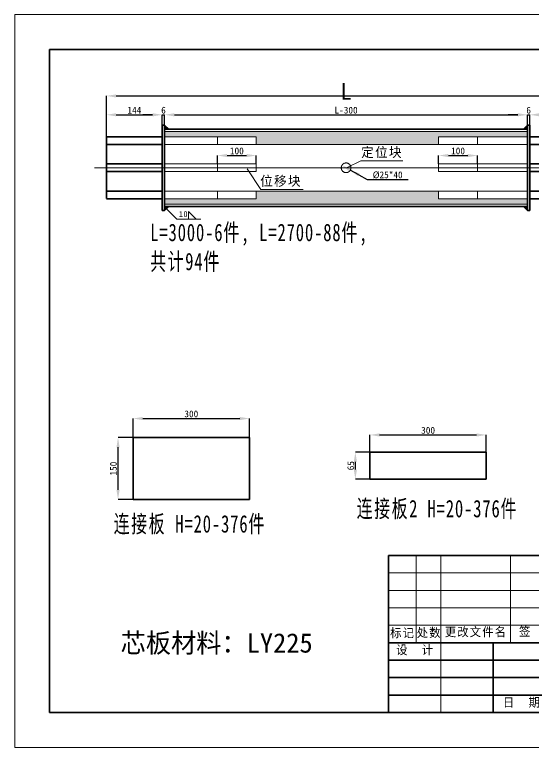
# Model space of a CAD drawing. Header units: metres. Extents: x -1336 to 1336, y -945 to 945.
# Drawn here: x -1336 to 0, y -945 to 945 of the extents above; entities that cross this region are included whole.
import ezdxf

# ---------------------------------------------------------------- set-up
doc = ezdxf.new("R2010")
doc.units = ezdxf.units.M
doc.linetypes.add('点画线', pattern=[162, 108, 18, 18, 18, 0])
doc.linetypes.add('虚线', pattern=[18, 9, 9, 0])
for name, color, linetype, lineweight in [('中心线层', 1, '点画线', 18), ('剖面线层', 4, 'Continuous', 18), ('尺寸线层', 3, 'Continuous', 18), ('粗实线层', 7, 'Continuous', 35), ('细实线层', 7, 'Continuous', 18), ('虚线层', 6, '虚线', 18)]:
    doc.layers.add(name, color=color, linetype=linetype, lineweight=lineweight)
doc.dimstyles.new('CUSTOM_DIMSTYLE', dxfattribs={"dimscale": 5, "dimtxt": 3.5, "dimasz": 5, "dimexe": 1.25, "dimexo": 0, "dimtad": 1, "dimcen": 2.5, "dimclrd": 3, "dimadec": 3, "dimazin": 3, "dimtfac": 1, "dimtmove": 0, "dimatfit": 3})

# ---------------------------------------------------------------- blocks, each defined once
blk = doc.blocks.new('图框')
at = {"layer": '粗实线层'}
for p, q in [((90, 1800), (90, 90)), ((2583, 1800), (90, 1800)), ((90, 90), (2583, 90))]:
    blk.add_line(p, q, dxfattribs=at)
at = {"layer": '细实线层'}
for p, q in [((0, 1890), (0, 0)), ((2673, 1890), (0, 1890)), ((0, 0), (2673, 0))]:
    blk.add_line(p, q, dxfattribs=at)
blk = doc.blocks.new('_CLOSEDFILLED')
at = {"color": 0, "linetype": 'BYBLOCK'}
blk.add_solid([(-1, 0.164), (0, 0), (-1, -0.164)], dxfattribs=at)
blk = doc.blocks.new('*D1')
for p, q in [((0, 85), (0, 185.325)), ((1235, 80), (1235, 185.325))]:
    blk.add_line(p, q)
at = {"color": 3}
blk.add_line((25, 185.325), (1210, 185.325), dxfattribs=at)
at = {"layer": 'Defpoints'}
for p in [(0, 185.325), (0, 85), (1235, 80)]:
    blk.add_point(p, dxfattribs=at)
at = {"layer": '尺寸线层', "color": 3, "xscale": 25, "yscale": 25, "rotation": 180}
blk.add_blockref('_CLOSEDFILLED', (0, 185.325), dxfattribs=at)
at = {"layer": '尺寸线层', "color": 3, "xscale": 25, "yscale": 25}
blk.add_blockref('_CLOSEDFILLED', (1235, 185.325), dxfattribs=at)
at = {"layer": '尺寸线层', "insert": (617.5, 197.2), "char_height": 17.5, "attachment_point": 5}
blk.add_mtext('{\\H2.5x;L}', dxfattribs=at)
blk = doc.blocks.new('*D2')
for p, q in [((150, 110), (150, 136.694)), ((1085, 100), (1085, 136.694))]:
    blk.add_line(p, q)
at = {"color": 3}
blk.add_line((175, 136.694), (1060, 136.694), dxfattribs=at)
at = {"layer": 'Defpoints'}
for p in [(150, 136.694), (150, 110), (1085, 100)]:
    blk.add_point(p, dxfattribs=at)
at = {"layer": '尺寸线层', "color": 3, "xscale": 25, "yscale": 25, "rotation": 180}
blk.add_blockref('_CLOSEDFILLED', (150, 136.694), dxfattribs=at)
at = {"layer": '尺寸线层', "color": 3, "xscale": 25, "yscale": 25}
blk.add_blockref('_CLOSEDFILLED', (1085, 136.694), dxfattribs=at)
at = {"layer": '尺寸线层', "insert": (617.5, 148.569), "char_height": 17.5, "attachment_point": 5}
blk.add_mtext('L-300', dxfattribs=at)
blk = doc.blocks.new('*D3')
for p, q in [((1091, 110), (1091, 136.694)), ((1235, 80), (1235, 136.694))]:
    blk.add_line(p, q)
at = {"color": 3}
blk.add_line((1116, 136.694), (1210, 136.694), dxfattribs=at)
at = {"layer": 'Defpoints'}
for p in [(1091, 136.694), (1091, 110), (1235, 80)]:
    blk.add_point(p, dxfattribs=at)
at = {"layer": '尺寸线层', "color": 3, "xscale": 25, "yscale": 25, "rotation": 180}
blk.add_blockref('_CLOSEDFILLED', (1091, 136.694), dxfattribs=at)
at = {"layer": '尺寸线层', "color": 3, "xscale": 25, "yscale": 25}
blk.add_blockref('_CLOSEDFILLED', (1235, 136.694), dxfattribs=at)
at = {"layer": '尺寸线层', "insert": (1163, 148.569), "char_height": 17.5, "attachment_point": 5}
blk.add_mtext('144', dxfattribs=at)
blk = doc.blocks.new('*D4')
for p, q in [((286, 10), (286, 31.597)), ((386, 10), (386, 31.597))]:
    blk.add_line(p, q)
at = {"color": 3}
blk.add_line((311, 31.597), (361, 31.597), dxfattribs=at)
at = {"layer": 'Defpoints'}
for p in [(286, 31.597), (286, 10), (386, 10)]:
    blk.add_point(p, dxfattribs=at)
at = {"layer": '尺寸线层', "color": 3, "xscale": 25, "yscale": 25, "rotation": 180}
blk.add_blockref('_CLOSEDFILLED', (286, 31.597), dxfattribs=at)
at = {"layer": '尺寸线层', "color": 3, "xscale": 25, "yscale": 25}
blk.add_blockref('_CLOSEDFILLED', (386, 31.597), dxfattribs=at)
at = {"layer": '尺寸线层', "insert": (336, 43.472), "char_height": 17.5, "attachment_point": 5}
blk.add_mtext('100', dxfattribs=at)
blk = doc.blocks.new('*D5')
for p, q in [((856, 10), (856, 31.597)), ((956, 10), (956, 31.597))]:
    blk.add_line(p, q)
at = {"color": 3}
blk.add_line((881, 31.597), (931, 31.597), dxfattribs=at)
at = {"layer": 'Defpoints'}
for p in [(856, 31.597), (856, 10), (956, 10)]:
    blk.add_point(p, dxfattribs=at)
at = {"layer": '尺寸线层', "color": 3, "xscale": 25, "yscale": 25, "rotation": 180}
blk.add_blockref('_CLOSEDFILLED', (856, 31.597), dxfattribs=at)
at = {"layer": '尺寸线层', "color": 3, "xscale": 25, "yscale": 25}
blk.add_blockref('_CLOSEDFILLED', (956, 31.597), dxfattribs=at)
at = {"layer": '尺寸线层', "insert": (906, 43.472), "char_height": 17.5, "attachment_point": 5}
blk.add_mtext('100', dxfattribs=at)
blk = doc.blocks.new('*D6')
at = {"color": 3}
for p, q in [((119, 136.694), (94, 136.694)), ((144, 136.694), (150, 136.694)), ((175, 136.694), (200, 136.694))]:
    blk.add_line(p, q, dxfattribs=at)
for p, q in [((144, 110), (144, 136.694)), ((150, 110.194), (150, 136.694))]:
    blk.add_line(p, q)
at = {"layer": 'Defpoints'}
for p in [(144, 136.694), (144, 110), (150, 110.194)]:
    blk.add_point(p, dxfattribs=at)
at = {"layer": '尺寸线层', "color": 3, "xscale": 25, "yscale": 25}
blk.add_blockref('_CLOSEDFILLED', (144, 136.694), dxfattribs=at)
at = {"layer": '尺寸线层', "color": 3, "xscale": 25, "yscale": 25, "rotation": 180}
blk.add_blockref('_CLOSEDFILLED', (150, 136.694), dxfattribs=at)
at = {"layer": '尺寸线层', "insert": (147, 148.569), "char_height": 17.5, "attachment_point": 5}
blk.add_mtext('6', dxfattribs=at)
blk = doc.blocks.new('*D7')
at = {"color": 3}
for p, q in [((1060, 136.694), (1035, 136.694)), ((1085, 136.694), (1091, 136.694)), ((1116, 136.694), (1141, 136.694))]:
    blk.add_line(p, q, dxfattribs=at)
for p, q in [((1085, 110), (1085, 136.694)), ((1091, 110), (1091, 136.694))]:
    blk.add_line(p, q)
at = {"layer": 'Defpoints'}
for p in [(1085, 136.694), (1085, 110), (1091, 110)]:
    blk.add_point(p, dxfattribs=at)
at = {"layer": '尺寸线层', "color": 3, "xscale": 25, "yscale": 25}
blk.add_blockref('_CLOSEDFILLED', (1085, 136.694), dxfattribs=at)
at = {"layer": '尺寸线层', "color": 3, "xscale": 25, "yscale": 25, "rotation": 180}
blk.add_blockref('_CLOSEDFILLED', (1091, 136.694), dxfattribs=at)
at = {"layer": '尺寸线层', "insert": (1088, 148.569), "char_height": 17.5, "attachment_point": 5}
blk.add_mtext('6', dxfattribs=at)
blk = doc.blocks.new('*D8')
for p, q in [((0, 80), (0, 136.694)), ((144, 85), (144, 136.694))]:
    blk.add_line(p, q)
at = {"color": 3}
blk.add_line((25, 136.694), (119, 136.694), dxfattribs=at)
at = {"layer": 'Defpoints'}
for p in [(0, 136.694), (0, 80), (144, 85)]:
    blk.add_point(p, dxfattribs=at)
at = {"layer": '尺寸线层', "color": 3, "xscale": 25, "yscale": 25, "rotation": 180}
blk.add_blockref('_CLOSEDFILLED', (0, 136.694), dxfattribs=at)
at = {"layer": '尺寸线层', "color": 3, "xscale": 25, "yscale": 25}
blk.add_blockref('_CLOSEDFILLED', (144, 136.694), dxfattribs=at)
at = {"layer": '尺寸线层', "insert": (72, 148.569), "char_height": 17.5, "attachment_point": 5}
blk.add_mtext('144', dxfattribs=at)
blk = doc.blocks.new('*X14')
at = {"layer": '尺寸线层', "color": 0, "linetype": 'Continuous', "lineweight": -2}
for p, q in [((0, 0), (26.021, -26.762)), ((26.021, -26.762), (88.502, -26.762))]:
    blk.add_line(p, q, dxfattribs=at)
at = {"layer": '尺寸线层', "color": 0, "linetype": 'Continuous'}
for p, q in [((56.086, -26.762), (56.086, -6.561)), ((76.286, -26.762), (56.086, -6.561)), ((56.086, -26.762), (83.086, -26.762))]:
    blk.add_line(p, q, dxfattribs=at)
at = {"layer": '尺寸线层', "color": 0, "insert": (31.502, -6.057), "char_height": 15, "attachment_point": 1}
blk.add_mtext('{\\T1.1;10}', dxfattribs=at)
blk = doc.blocks.new('*X15')
at = {"layer": '尺寸线层', "color": 0, "linetype": 'Continuous'}
blk.add_line((0, 0), (35.285, -52.806), dxfattribs=at)
at = {"layer": '尺寸线层', "color": 0}
for p, q in [((35.285, -52.806), (37.5, -52.806)), ((37.5, -52.806), (144.053, -52.806)), ((37.5, -52.806), (37.5, -52.806))]:
    blk.add_line(p, q, dxfattribs=at)
at = {"layer": '尺寸线层', "color": 0, "insert": (33.209, -18.669), "char_height": 25, "attachment_point": 1}
blk.add_mtext('{\\T1.1;位移块}', dxfattribs=at)
blk = doc.blocks.new('*X16')
at = {"layer": '尺寸线层', "color": 0, "linetype": 'Continuous'}
blk.add_line((0, 0), (35.285, 17.069), dxfattribs=at)
at = {"layer": '尺寸线层', "color": 0}
for p, q in [((35.285, 17.069), (37.5, 17.069)), ((37.5, 17.069), (143.349, 17.069)), ((37.5, 17.069), (37.5, 17.069))]:
    blk.add_line(p, q, dxfattribs=at)
at = {"layer": '尺寸线层', "color": 0, "insert": (36.379, 52.176), "char_height": 25, "attachment_point": 1}
blk.add_mtext('{\\T1.1;定位块}', dxfattribs=at)
blk = doc.blocks.new('*D21')
for p, q in [((0, 70), (0, 114.214)), ((300, 70), (300, 114.214))]:
    blk.add_line(p, q)
at = {"color": 3}
blk.add_line((25, 114.214), (275, 114.214), dxfattribs=at)
at = {"layer": 'Defpoints'}
for p in [(0, 114.214), (0, 70), (300, 70)]:
    blk.add_point(p, dxfattribs=at)
at = {"layer": '尺寸线层', "color": 3, "xscale": 25, "yscale": 25, "rotation": 180}
blk.add_blockref('_CLOSEDFILLED', (0, 114.214), dxfattribs=at)
at = {"layer": '尺寸线层', "color": 3, "xscale": 25, "yscale": 25}
blk.add_blockref('_CLOSEDFILLED', (300, 114.214), dxfattribs=at)
at = {"layer": '尺寸线层', "insert": (150, 126.089), "char_height": 17.5, "attachment_point": 5}
blk.add_mtext('300', dxfattribs=at)
blk = doc.blocks.new('*D22')
for p, q in [((0, 70), (-37.439, 70)), ((0, 0), (-37.439, 0))]:
    blk.add_line(p, q)
at = {"color": 3}
blk.add_line((-37.439, 25), (-37.439, 45), dxfattribs=at)
at = {"layer": 'Defpoints'}
for p in [(0, 70), (-37.439, 0), (0, 0)]:
    blk.add_point(p, dxfattribs=at)
at = {"layer": '尺寸线层', "color": 3, "xscale": 25, "yscale": 25}
for p, rotation in [((-37.439, 70), 90), ((-37.439, 0), 270)]:
    blk.add_blockref('_CLOSEDFILLED', p, dxfattribs=dict(at, rotation=rotation))
at = {"layer": '尺寸线层', "insert": (-49.314, 35), "char_height": 17.5, "attachment_point": 5, "rotation": 90}
blk.add_mtext('65', dxfattribs=at)
blk = doc.blocks.new('标题')
at = {"layer": '粗实线层'}
for p, q in [((-1620, 405), (-1620, 0)), ((0, 405), (-1620, 405)), ((-1080, 405), (-1080, 0)), ((-540, 405), (-540, 0)), ((0, 0), (0, 405)), ((0, 270), (-540, 270)), ((-1620, 180), (-540, 180)), ((-1350, 180), (-1350, 0)), ((-810, 180), (-810, 0)), ((-675, 180), (-675, 54)), ((-1620, 135), (-1080, 135)), ((0, 135), (-540, 135)), ((-1620, 90), (-1080, 90)), ((-1620, 45), (-1080, 45)), ((-1080, 54), (-540, 54)), ((-1620, 0), (0, 0))]:
    blk.add_line(p, q, dxfattribs=at)
at = {"layer": '细实线层'}
for p, q in [((-1548, 405), (-1548, 180)), ((-1485, 405), (-1485, 0)), ((-1305, 405), (-1305, 180)), ((-1170, 405), (-1170, 180)), ((-1620, 360), (-1080, 360)), ((-1620, 315), (-1080, 315)), ((-1620, 270), (-1080, 270)), ((-1620, 225), (-1080, 225)), ((-1215, 180), (-1215, 0)), ((-1080, 126), (-540, 126)), ((-1012.5, 126), (-1012.5, 54)), ((-945, 126), (-945, 54)), ((-877.5, 126), (-877.5, 54))]:
    blk.add_line(p, q, dxfattribs=at)
at = {"layer": '尺寸线层', "attachment_point": 1}
for s, insert, char_height in [('\\W0.80;\\T1.1;北京第二实验中学', (-462, 367.002), 40), ('{\\W0.7;\\T1.1;羿射旭减隔震张家口有限公司}', (-1080, 325), 40), ('{\\W0.7;\\T1.1;屈曲约束支撑}', (-410.828, 233.5), 45), ('{\\T1.1;标记}', (-1615.492, 216.278), 22.5), ('{\\T1.1;处数}', (-1547.008, 216.934), 22.5), ('{\\T1.1;更改文件名}', (-1474.714, 218.902), 22.5), ('{\\T1.1;签  字}', (-1283.426, 219.886), 22.5), ('{\\T1.1;日 期}', (-1161.522, 217.809), 22.5), ('{\\T1.1;设  计}', (-1600.066, 172.59), 22.5), ('{\\T1.1;比  例}', (-657.69, 167.27), 22.5), ('{\\T1.1;图  样  标  记}', (-1065.309, 166.286), 22.5), ('{\\T1.1;重  量}', (-792.198, 165.302), 22.5), ('{\\T1.1;/}', (-751.606, 107.159), 22.5), ('{\\T1.1;1:9}', (-629.877, 98.475), 22.5), ('\\W0.7;\\T1.1;YSX-BRB-2000-L', (-416.267, 85.424), 40), ('{\\T1.1;日  期}', (-1324.817, 37.262), 22.5), ('{\\T1.1;共}', (-1017.841, 40.778), 22.5), ('{\\T1.1;张}', (-891.841, 40.778), 22.5), ('{\\T1.1;第}', (-749.481, 41.762), 22.5), ('{\\T1.1;张}', (-623.481, 41.762), 22.5)]:
    blk.add_mtext(s, dxfattribs=dict(at, insert=insert, char_height=char_height))
blk = doc.blocks.new('*D32')
for p, q in [((0, 160), (0, 209.145)), ((300, 160), (300, 209.145))]:
    blk.add_line(p, q)
at = {"color": 3}
blk.add_line((25, 209.145), (275, 209.145), dxfattribs=at)
at = {"layer": 'Defpoints'}
for p in [(0, 209.145), (0, 160), (300, 160)]:
    blk.add_point(p, dxfattribs=at)
at = {"layer": '尺寸线层', "color": 3, "xscale": 25, "yscale": 25, "rotation": 180}
blk.add_blockref('_CLOSEDFILLED', (0, 209.145), dxfattribs=at)
at = {"layer": '尺寸线层', "color": 3, "xscale": 25, "yscale": 25}
blk.add_blockref('_CLOSEDFILLED', (300, 209.145), dxfattribs=at)
at = {"layer": '尺寸线层', "insert": (150, 221.02), "char_height": 17.5, "attachment_point": 5}
blk.add_mtext('300', dxfattribs=at)
blk = doc.blocks.new('*D33')
for p, q in [((0, 160), (-38.863, 160)), ((0, 0), (-38.863, 0))]:
    blk.add_line(p, q)
at = {"color": 3}
blk.add_line((-38.863, 25), (-38.863, 135), dxfattribs=at)
at = {"layer": 'Defpoints'}
for p in [(0, 160), (-38.863, 0), (0, 0)]:
    blk.add_point(p, dxfattribs=at)
at = {"layer": '尺寸线层', "color": 3, "xscale": 25, "yscale": 25}
for p, rotation in [((-38.863, 160), 90), ((-38.863, 0), 270)]:
    blk.add_blockref('_CLOSEDFILLED', p, dxfattribs=dict(at, rotation=rotation))
at = {"layer": '尺寸线层', "insert": (-50.738, 80), "char_height": 17.5, "attachment_point": 5, "rotation": 90}
blk.add_mtext('150', dxfattribs=at)
blk = doc.blocks.new('主视图')
h = blk.add_hatch()
h.set_pattern_fill('SOLID', color=256)
h.paths.add_polyline_path([(150, 100), (150, 110), (150, 110), (150, 110.194), (150, 110.194), (160.5, 100), (160.5, 100), (150, 100)])
h = blk.add_hatch()
h.set_pattern_fill('SOLID', color=256)
h.paths.add_polyline_path([(1075, 100), (1085, 110), (1085, 110), (1085, 100), (1085, 100), (1075, 100)])
h = blk.add_hatch()
h.set_pattern_fill('SOLID', color=256)
h.paths.add_polyline_path([(150, -110), (150, -100), (150, -100), (160.5, -100), (160.5, -100), (150, -110.194), (150, -110.194), (150, -110)])
h = blk.add_hatch()
h.set_pattern_fill('SOLID', color=256)
h.paths.add_polyline_path([(1085, -110), (1075, -100), (1075, -100), (1085, -100), (1085, -100), (1085, -110)])
at = {"layer": '剖面线层'}
h = blk.add_hatch(dxfattribs=at)
h.set_pattern_fill('AR-CONC', color=256, scale=0.1)
h.paths.add_polyline_path([(386, 60), (386, 80), (386, 80), (286, 80), (286, 80), (150, 80), (150, 80), (150, 94), (150, 94), (1085.01, 94), (1085.01, 94), (1085.01, 80), (1085.01, 80), (956, 80), (956, 80), (856, 80), (856, 80), (856, 60), (856, 60), (386, 60)])
h = blk.add_hatch(dxfattribs=at)
h.set_pattern_fill('AR-CONC', color=256, scale=0.1)
h.paths.add_polyline_path([(386, -80.5), (386, -60), (386, -60), (856, -60), (856, -60), (856, -80), (856, -80), (956, -80), (956, -80), (1085.01, -80), (1085.01, -80), (1085.01, -94), (1085.01, -94), (150, -94), (150, -94), (150, -80.5), (150, -80.5), (286, -80.5), (286, -80.5), (386, -80.5)])
at = {"layer": '中心线层'}
blk.add_line((-30.5, 0), (1242, 0), dxfattribs=at)
at = {"layer": '粗实线层'}
for p, q in [((150, 110), (144, 110)), ((144, 110), (144, -110)), ((150, 100), (150, 110.194)), ((150, 110.194), (160.5, 100)), ((1085, 110), (1075, 100)), ((1085, 100), (1085, 110)), ((1085, 110), (1091, 110)), ((1091, 110), (1091, -110)), ((0, 80), (0, -79.5)), ((144, 80), (0, 80)), ((1235, 80), (1091, 80)), ((1235, -80), (1235, 80)), ((144, 60), (0, 60)), ((1091, 60), (1235, 60)), ((0, 10), (144, 10)), ((1235, 10), (1091, 10)), ((0, -10), (144, -10)), ((1235, -10), (1091, -10)), ((144, -60), (0, -60)), ((1091, -60), (1235, -60)), ((144, -80), (0, -80)), ((1091, -80), (1235, -80)), ((150, -110), (144, -110)), ((150, -100), (150, -110.194)), ((150, -110.194), (160.5, -100)), ((1085, -110), (1075, -100)), ((1085, -100), (1085, -110)), ((1085, -110), (1091, -110))]:
    blk.add_line(p, q, dxfattribs=at)
blk.add_lwpolyline([(1085.01, 100), (1085.01, -100), (150, -100), (150, 100)], close=True, dxfattribs=at)
at = {"layer": '虚线层', "linetype": '虚线'}
for p, q in [((150, 94), (1085.01, 94)), ((286, 80), (150, 80)), ((286, 80), (286, 60)), ((286, 80), (386, 80)), ((386, 80), (386, 60)), ((856, 80), (856, 60)), ((956, 80), (856, 80)), ((956, 80), (956, 60)), ((1085.01, 80), (956, 80)), ((1085.01, 60), (150, 60)), ((150, 10), (286, 10)), ((286, 10), (386, 10)), ((286, 10), (286, -10)), ((386, 10), (386, -10)), ((956, 10), (856, 10)), ((856, 10), (856, -10)), ((1085.01, 10), (956, 10)), ((956, 10), (956, -10)), ((150, -10), (286, -10)), ((286, -10), (386, -10)), ((956, -10), (856, -10)), ((1085.01, -10), (956, -10)), ((150, -60), (1085.01, -60)), ((286, -60), (286, -80.5)), ((386, -60), (386, -80.5)), ((856, -60), (856, -80)), ((956, -60), (956, -80)), ((286, -80.5), (150, -80.5)), ((1085.01, -94), (150, -94)), ((286, -80.5), (386, -80.5)), ((956, -80), (856, -80)), ((1085.01, -80), (956, -80))]:
    blk.add_line(p, q, dxfattribs=at)
blk.add_circle((617.505, 0), 12.5, dxfattribs=at)
at = {"layer": '尺寸线层', "insert": (112.781, -144.207), "char_height": 45, "attachment_point": 1}
blk.add_mtext('\\W0.7;\\T1.1;L=3000-6件, L=2700-88件,\\P共计94件', dxfattribs=at)
at = {"layer": '尺寸线层'}
for base, p1, p2, text, picture, middle in [((0, 185.325), (0, 85), (1235, 80), '{\\H2.5x;L}', '*D1', (617.5, 197.2)), ((150, 136.694), (150, 110), (1085, 100), 'L-300', '*D2', (617.5, 148.569))]:
    dim = blk.add_linear_dim(base=base, p1=p1, p2=p2, text=text, dimstyle='CUSTOM_DIMSTYLE', dxfattribs=at)
    dim.commit()
    dim.dimension.update_dxf_attribs({"geometry": picture, "text_midpoint": middle})
for base, p1, p2, picture, middle in [((0, 136.694), (0, 80), (144, 85), '*D8', (72, 148.569)), ((144, 136.694), (144, 110), (150, 110.194), '*D6', (147, 148.569)), ((1085, 136.694), (1085, 110), (1091, 110), '*D7', (1088, 148.569)), ((1091, 136.694), (1091, 110), (1235, 80), '*D3', (1163, 148.569)), ((286, 31.597), (286, 10), (386, 10), '*D4', (336, 43.472)), ((856, 31.597), (856, 10), (956, 10), '*D5', (906, 43.472))]:
    dim = blk.add_linear_dim(base=base, p1=p1, p2=p2, dimstyle='CUSTOM_DIMSTYLE', dxfattribs=at)
    dim.commit()
    dim.dimension.update_dxf_attribs({"geometry": picture, "text_midpoint": middle})
blk.add_diameter_dim_2p(p1=(606.583, 6.079), p2=(628.427, -6.079), text='<>*40', dimstyle='CUSTOM_DIMSTYLE', override={"dimtoh": 1, "dimtix": 0}, dxfattribs=at).render()
blk = doc.blocks.new('板2')
at = {"layer": '粗实线层'}
for p, q in [((0, 70), (0, 0)), ((300, 70), (0, 70)), ((300, 0), (300, 70)), ((300, 0), (0, 0))]:
    blk.add_line(p, q, dxfattribs=at)
at = {"layer": '尺寸线层', "insert": (-33.999, -53.214), "char_height": 45, "attachment_point": 1}
blk.add_mtext('\\W0.7;\\T1.1;连接板2 H=20-376件', dxfattribs=at)
at = {"layer": '尺寸线层'}
dim = blk.add_linear_dim(base=(0, 114.214), p1=(0, 70), p2=(300, 70), dimstyle='CUSTOM_DIMSTYLE', dxfattribs=at)
dim.commit()
dim.dimension.update_dxf_attribs({"geometry": '*D21', "text_midpoint": (150, 126.089)})
dim = blk.add_linear_dim(base=(-37.439, 0), p1=(0, 0), p2=(0, 70), angle=90, text='65', dimstyle='CUSTOM_DIMSTYLE', dxfattribs=at)
dim.commit()
dim.dimension.update_dxf_attribs({"geometry": '*D22', "text_midpoint": (-49.314, 35)})
blk = doc.blocks.new('板1')
at = {"layer": '粗实线层'}
for p, q in [((0, 160), (300, 160)), ((0, 160), (0, 0)), ((300, 0), (300, 160)), ((0, 0), (300, 0))]:
    blk.add_line(p, q, dxfattribs=at)
at = {"layer": '尺寸线层', "insert": (-50, -40), "char_height": 45, "attachment_point": 1}
blk.add_mtext('\\W0.7;\\T1.1;连接板 H=20-376件', dxfattribs=at)
at = {"layer": '尺寸线层'}
dim = blk.add_linear_dim(base=(0, 209.145), p1=(0, 160), p2=(300, 160), dimstyle='CUSTOM_DIMSTYLE', dxfattribs=at)
dim.commit()
dim.dimension.update_dxf_attribs({"geometry": '*D32', "text_midpoint": (150, 221.02)})
dim = blk.add_linear_dim(base=(-38.863, 0), p1=(0, 0), p2=(0, 160), angle=90, text='150', dimstyle='CUSTOM_DIMSTYLE', dxfattribs=at)
dim.commit()
dim.dimension.update_dxf_attribs({"geometry": '*D33', "text_midpoint": (-50.738, 80)})

msp = doc.modelspace()

# ---------------------------------------------------------------- block references
for name, p in [('主视图', (-1100, 550)), ('板1', (-1031.297, -305.975)), ('板2', (-421.127, -253.396)), ('标题', (1246.5, -855))]:
    msp.add_blockref(name, p)
at = {"layer": '尺寸线层'}
for name, p in [('*X16', (-479.998, 550.502)), ('*X15', (-737.059, 547.178)), ('*X14', (-944.965, 444.086))]:
    msp.add_blockref(name, p, dxfattribs=at)
at = {"layer": '粗实线层'}
msp.add_blockref('图框', (-1336.5, -945), dxfattribs=at)

# ---------------------------------------------------------------- texts
at = {"layer": '尺寸线层', "insert": (-1063.602, -650.684), "char_height": 50, "attachment_point": 1}
msp.add_mtext('芯板材料：LY225', dxfattribs=at)

doc.saveas('drawing.dxf')
